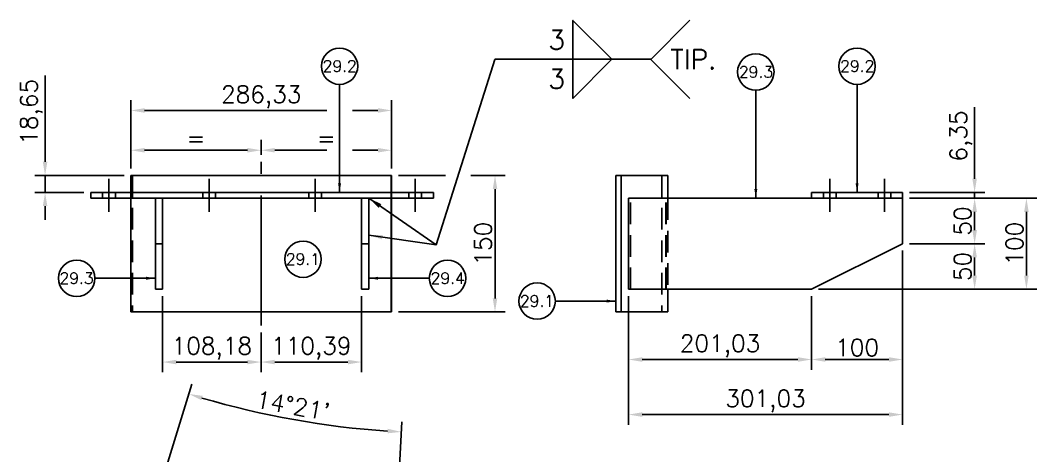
# Model space of a CAD drawing. Header units: metres. Extents: x 0 to 6307, y 0 to 4455.
# Drawn here: x 931 to 2047, y 1265 to 1743 of the extents above; entities that cross this region are included whole.
import ezdxf
from ezdxf.enums import TextEntityAlignment as Align

# ---------------------------------------------------------------- set-up
doc = ezdxf.new("R2010")
doc.units = ezdxf.units.M
doc.header["$LTSCALE"] = 7.5
doc.linetypes.add('CENTER2', pattern=[28.575, 19.05, -3.175, 3.175, -3.175])
doc.linetypes.add('HIDDEN2', pattern=[4.7625, 3.175, -1.5875])
for name, color, linetype in [('GSB', 7, 'Continuous'), ('MR100', 3, 'Continuous'), ('SC1', 7, 'CENTER2'), ('SDM', 7, 'Continuous'), ('SL4', 4, 'Continuous'), ('ST1', 7, 'HIDDEN2')]:
    doc.layers.add(name, color=color, linetype=linetype)
doc.styles.add('R100', font='simplex.shx', dxfattribs={"height": 2.5})
doc.styles.add('ROMANS', font='ROMANS.SHX')
doc.dimstyles.new('5___1-5', dxfattribs={"dimscale": 5, "dimtxt": 2.5, "dimasz": 2, "dimexe": 1.5, "dimexo": 1, "dimgap": 0.5, "dimtad": 1, "dimzin": 12, "dimtxsty": 'ROMANS', "dimcen": 0, "dimclrd": 256, "dimclre": 256, "dimclrt": 3, "dimaunit": 1, "dimazin": 3, "dimtfac": 1, "dimtmove": 0, "dimatfit": 0, "dimfxl": 1, "dimlwd": -1, "dimlwe": -1, "dimarcsym": 0})
doc.dimstyles.new('7.5___1-7.5', dxfattribs={"dimscale": 7.5, "dimtxt": 2.5, "dimasz": 2, "dimexe": 1.5, "dimexo": 1, "dimgap": 0.5, "dimtad": 1, "dimzin": 12, "dimtxsty": 'ROMANS', "dimcen": 0, "dimclrd": 256, "dimclre": 256, "dimclrt": 3, "dimaunit": 1, "dimazin": 3, "dimtfac": 1, "dimtmove": 0, "dimatfit": 0, "dimfxl": 1, "dimlwd": -1, "dimlwe": -1, "dimarcsym": 0})

# ---------------------------------------------------------------- blocks, each defined once
blk = doc.blocks.new('*D115')
at = {"layer": 'Defpoints', "color": 0, "transparency": 16777216}
for p in [(1900.2, 1554.4), (1979.3, 1554.4), (1900.2, 1548)]:
    blk.add_point(p, dxfattribs=at)
at = {"layer": 'SDM', "transparency": 16777216}
for p, q in [((1979.3, 1569.4), (1979.3, 1648.1)), ((1907.7, 1554.4), (1990.6, 1554.4)), ((1979.3, 1548), (1979.3, 1554.4)), ((1907.7, 1548), (1990.6, 1548)), ((1979.3, 1533), (1979.3, 1518))]:
    blk.add_line(p, q, dxfattribs=at)
for points in [[(1976.8, 1569.4), (1981.8, 1569.4), (1979.3, 1554.4)], [(1976.8, 1533), (1981.8, 1533), (1979.3, 1548)]]:
    blk.add_solid(points, dxfattribs=at)
at = {"layer": 'SDM', "color": 3, "transparency": 16777216, "insert": (1964.4, 1616.3), "char_height": 18.75, "attachment_point": 5, "rotation": 90, "style": 'ROMANS'}
blk.add_mtext('6,35', dxfattribs=at)
blk = doc.blocks.new('*D116')
at = {"layer": 'Defpoints', "color": 0, "transparency": 16777216}
for p in [(1900.2, 1548), (1900.2, 1498), (1979.3, 1498)]:
    blk.add_point(p, dxfattribs=at)
at = {"layer": 'SDM', "transparency": 16777216}
for p, q in [((1907.7, 1548), (1990.6, 1548)), ((1979.3, 1533), (1979.3, 1513)), ((1907.7, 1498), (1990.6, 1498))]:
    blk.add_line(p, q, dxfattribs=at)
for points in [[(1976.8, 1533), (1981.8, 1533), (1979.3, 1548)], [(1976.8, 1513), (1981.8, 1513), (1979.3, 1498)]]:
    blk.add_solid(points, dxfattribs=at)
at = {"layer": 'SDM', "color": 3, "transparency": 16777216, "insert": (1966.2, 1523), "char_height": 18.75, "attachment_point": 5, "rotation": 90, "style": 'ROMANS'}
blk.add_mtext('50', dxfattribs=at)
blk = doc.blocks.new('*D117')
at = {"layer": 'Defpoints', "color": 0, "transparency": 16777216}
for p in [(1900.2, 1498), (1800.2, 1448), (1979.3, 1448)]:
    blk.add_point(p, dxfattribs=at)
at = {"layer": 'SDM', "transparency": 16777216}
for p, q in [((1907.7, 1498), (1990.6, 1498)), ((1979.3, 1483), (1979.3, 1463)), ((1807.7, 1448), (1990.6, 1448))]:
    blk.add_line(p, q, dxfattribs=at)
for points in [[(1976.8, 1483), (1981.8, 1483), (1979.3, 1498)], [(1976.8, 1463), (1981.8, 1463), (1979.3, 1448)]]:
    blk.add_solid(points, dxfattribs=at)
at = {"layer": 'SDM', "color": 3, "transparency": 16777216, "insert": (1966.2, 1473), "char_height": 18.75, "attachment_point": 5, "rotation": 90, "style": 'ROMANS'}
blk.add_mtext('50', dxfattribs=at)
blk = doc.blocks.new('*D118')
at = {"layer": 'Defpoints', "color": 0, "transparency": 16777216}
for p in [(1900.2, 1498), (1800.2, 1448), (1800.2, 1370.8)]:
    blk.add_point(p, dxfattribs=at)
at = {"layer": 'SDM', "transparency": 16777216}
for p, q in [((1900.2, 1490.5), (1900.2, 1359.5)), ((1800.2, 1440.5), (1800.2, 1359.5)), ((1885.2, 1370.8), (1815.2, 1370.8))]:
    blk.add_line(p, q, dxfattribs=at)
for points in [[(1815.2, 1373.3), (1815.2, 1368.3), (1800.2, 1370.8)], [(1885.2, 1373.3), (1885.2, 1368.3), (1900.2, 1370.8)]]:
    blk.add_solid(points, dxfattribs=at)
at = {"layer": 'SDM', "color": 3, "transparency": 16777216, "insert": (1850.2, 1383.9), "char_height": 18.75, "attachment_point": 5, "style": 'ROMANS'}
blk.add_mtext('100', dxfattribs=at)
blk = doc.blocks.new('*D119')
at = {"layer": 'Defpoints', "color": 0, "transparency": 16777216}
for p in [(1599.1, 1448), (1800.2, 1448), (1599.1, 1370.8)]:
    blk.add_point(p, dxfattribs=at)
at = {"layer": 'SDM', "transparency": 16777216}
for p, q in [((1599.1, 1440.5), (1599.1, 1359.5)), ((1800.2, 1440.5), (1800.2, 1359.5)), ((1785.2, 1370.8), (1614.1, 1370.8))]:
    blk.add_line(p, q, dxfattribs=at)
for points in [[(1614.1, 1373.3), (1614.1, 1368.3), (1599.1, 1370.8)], [(1785.2, 1373.3), (1785.2, 1368.3), (1800.2, 1370.8)]]:
    blk.add_solid(points, dxfattribs=at)
at = {"layer": 'SDM', "color": 3, "transparency": 16777216, "insert": (1699.6, 1385.7), "char_height": 18.75, "attachment_point": 5, "style": 'ROMANS'}
blk.add_mtext('201,03', dxfattribs=at)
blk = doc.blocks.new('*D120')
at = {"layer": 'Defpoints', "color": 0, "transparency": 16777216}
for p in [(1900.2, 1498), (1599.1, 1448), (1900.2, 1310.3)]:
    blk.add_point(p, dxfattribs=at)
at = {"layer": 'SDM', "transparency": 16777216}
for p, q in [((1900.2, 1490.5), (1900.2, 1299.1)), ((1599.1, 1440.5), (1599.1, 1299.1)), ((1614.1, 1310.3), (1885.2, 1310.3))]:
    blk.add_line(p, q, dxfattribs=at)
for points in [[(1614.1, 1312.8), (1614.1, 1307.8), (1599.1, 1310.3)], [(1885.2, 1312.8), (1885.2, 1307.8), (1900.2, 1310.3)]]:
    blk.add_solid(points, dxfattribs=at)
at = {"layer": 'SDM', "color": 3, "transparency": 16777216, "insert": (1749.6, 1325.2), "char_height": 18.75, "attachment_point": 5, "style": 'ROMANS'}
blk.add_mtext('301,03', dxfattribs=at)
blk = doc.blocks.new('*D121')
at = {"layer": 'Defpoints', "color": 0, "transparency": 16777216}
for p in [(1900.2, 1548), (1800.2, 1448), (2036.2, 1448)]:
    blk.add_point(p, dxfattribs=at)
at = {"layer": 'SDM', "transparency": 16777216}
for p, q in [((1907.7, 1548), (2047.5, 1548)), ((2036.2, 1533), (2036.2, 1463)), ((1807.7, 1448), (2047.5, 1448))]:
    blk.add_line(p, q, dxfattribs=at)
for points in [[(2033.7, 1533), (2038.7, 1533), (2036.2, 1548)], [(2033.7, 1463), (2038.7, 1463), (2036.2, 1448)]]:
    blk.add_solid(points, dxfattribs=at)
at = {"layer": 'SDM', "color": 3, "transparency": 16777216, "insert": (2023.1, 1498), "char_height": 18.75, "attachment_point": 5, "rotation": 90, "style": 'ROMANS'}
blk.add_mtext('100', dxfattribs=at)
blk = doc.blocks.new('ITEM')
at = {"layer": 'GSB'}
blk.add_circle((0, 0), 4, dxfattribs=at)
blk = doc.blocks.new('*D128')
at = {"layer": 'Defpoints', "color": 0, "transparency": 16777216}
for p in [(1338.8, 1644.4), (1052.4, 1573), (1338.8, 1573)]:
    blk.add_point(p, dxfattribs=at)
at = {"layer": 'SDM', "transparency": 16777216}
for p, q in [((1052.4, 1580.5), (1052.4, 1655.6)), ((1338.8, 1580.5), (1338.8, 1655.6)), ((1067.4, 1644.4), (1267.5, 1644.4)), ((1295.7, 1644.4), (1323.8, 1644.4))]:
    blk.add_line(p, q, dxfattribs=at)
for points in [[(1067.4, 1646.9), (1067.4, 1641.9), (1052.4, 1644.4)], [(1323.8, 1646.9), (1323.8, 1641.9), (1338.8, 1644.4)]]:
    blk.add_solid(points, dxfattribs=at)
at = {"layer": 'SDM', "color": 3, "transparency": 16777216, "insert": (1195.6, 1659.3), "char_height": 18.75, "attachment_point": 5, "style": 'ROMANS'}
blk.add_mtext('286,33', dxfattribs=at)
blk = doc.blocks.new('*D123')
at = {"layer": 'Defpoints', "color": 0, "transparency": 16777216}
for p in [(1338.8, 1573), (1338.8, 1423), (1452.4, 1423)]:
    blk.add_point(p, dxfattribs=at)
at = {"layer": 'SDM', "transparency": 16777216}
for p, q in [((1346.3, 1573), (1397.9, 1573)), ((1426, 1573), (1463.7, 1573)), ((1452.4, 1558), (1452.4, 1438)), ((1346.3, 1423), (1463.7, 1423))]:
    blk.add_line(p, q, dxfattribs=at)
for points in [[(1449.9, 1558), (1454.9, 1558), (1452.4, 1573)], [(1449.9, 1438), (1454.9, 1438), (1452.4, 1423)]]:
    blk.add_solid(points, dxfattribs=at)
at = {"layer": 'SDM', "color": 3, "transparency": 16777216, "insert": (1439.3, 1498), "char_height": 18.75, "attachment_point": 5, "rotation": 90, "style": 'ROMANS'}
blk.add_mtext('150', dxfattribs=at)
blk = doc.blocks.new('*D124')
at = {"layer": 'Defpoints', "color": 0, "transparency": 16777216}
for p in [(958.1, 1573), (1052.4, 1573), (1008.3, 1554.4)]:
    blk.add_point(p, dxfattribs=at)
at = {"layer": 'SDM', "transparency": 16777216}
for p, q in [((958.1, 1588), (958.1, 1682.9)), ((1044.9, 1573), (946.9, 1573)), ((958.1, 1554.4), (958.1, 1573)), ((1000.8, 1554.4), (946.9, 1554.4)), ((958.1, 1539.4), (958.1, 1524.4))]:
    blk.add_line(p, q, dxfattribs=at)
for points in [[(955.6, 1588), (960.6, 1588), (958.1, 1573)], [(955.6, 1539.4), (960.6, 1539.4), (958.1, 1554.4)]]:
    blk.add_solid(points, dxfattribs=at)
at = {"layer": 'SDM', "color": 3, "transparency": 16777216, "insert": (943.2, 1642.9), "char_height": 18.75, "attachment_point": 5, "rotation": 90, "style": 'ROMANS'}
blk.add_mtext('18,65', dxfattribs=at)
blk = doc.blocks.new('*D125')
at = {"layer": 'Defpoints', "color": 0, "transparency": 16777216}
for p in [(1087.2, 1448), (1195.4, 1408), (1087.2, 1368)]:
    blk.add_point(p, dxfattribs=at)
at = {"layer": 'SDM', "transparency": 16777216}
for p, q in [((1087.2, 1440.5), (1087.2, 1356.8)), ((1195.4, 1400.5), (1195.4, 1356.8)), ((1180.4, 1368), (1102.2, 1368))]:
    blk.add_line(p, q, dxfattribs=at)
for points in [[(1102.2, 1370.5), (1102.2, 1365.5), (1087.2, 1368)], [(1180.4, 1370.5), (1180.4, 1365.5), (1195.4, 1368)]]:
    blk.add_solid(points, dxfattribs=at)
at = {"layer": 'SDM', "color": 3, "transparency": 16777216, "insert": (1141.3, 1383), "char_height": 18.75, "attachment_point": 5, "style": 'ROMANS'}
blk.add_mtext('108,18', dxfattribs=at)
blk = doc.blocks.new('*D126')
at = {"layer": 'Defpoints', "color": 0, "transparency": 16777216}
for p in [(1305.8, 1448), (1195.4, 1408), (1305.8, 1368)]:
    blk.add_point(p, dxfattribs=at)
at = {"layer": 'SDM', "transparency": 16777216}
for p, q in [((1305.8, 1440.5), (1305.8, 1356.8)), ((1195.4, 1400.5), (1195.4, 1356.8)), ((1210.4, 1368), (1290.8, 1368))]:
    blk.add_line(p, q, dxfattribs=at)
for points in [[(1210.4, 1370.5), (1210.4, 1365.5), (1195.4, 1368)], [(1290.8, 1370.5), (1290.8, 1365.5), (1305.8, 1368)]]:
    blk.add_solid(points, dxfattribs=at)
at = {"layer": 'SDM', "color": 3, "transparency": 16777216, "insert": (1250.6, 1383), "char_height": 18.75, "attachment_point": 5, "style": 'ROMANS'}
blk.add_mtext('110,39', dxfattribs=at)
blk = doc.blocks.new('*D122')
at = {"layer": 'Defpoints', "color": 0, "transparency": 16777216}
for p in [(1195.4, 1600.7), (1195.4, 1588), (1052.4, 1573)]:
    blk.add_point(p, dxfattribs=at)
at = {"layer": 'SDM', "transparency": 16777216}
for p, q in [((1052.4, 1580.5), (1052.4, 1612)), ((1195.4, 1595.5), (1195.4, 1612)), ((1067.4, 1600.7), (1180.4, 1600.7))]:
    blk.add_line(p, q, dxfattribs=at)
for points in [[(1067.4, 1603.2), (1067.4, 1598.2), (1052.4, 1600.7)], [(1180.4, 1603.2), (1180.4, 1598.2), (1195.4, 1600.7)]]:
    blk.add_solid(points, dxfattribs=at)
at = {"layer": 'SDM', "color": 3, "transparency": 16777216, "insert": (1123.9, 1613.8), "char_height": 18.8, "attachment_point": 5, "style": 'ROMANS'}
blk.add_mtext('=', dxfattribs=at)
blk = doc.blocks.new('*D127')
at = {"layer": 'Defpoints', "color": 0, "transparency": 16777216}
for p in [(1338.8, 1600.7), (1195.4, 1588), (1338.8, 1573)]:
    blk.add_point(p, dxfattribs=at)
at = {"layer": 'SDM', "transparency": 16777216}
for p, q in [((1195.4, 1595.5), (1195.4, 1612)), ((1338.8, 1580.5), (1338.8, 1612)), ((1210.4, 1600.7), (1267.5, 1600.7)), ((1295.7, 1600.7), (1323.8, 1600.7))]:
    blk.add_line(p, q, dxfattribs=at)
for points in [[(1210.4, 1603.2), (1210.4, 1598.2), (1195.4, 1600.7)], [(1323.8, 1603.2), (1323.8, 1598.2), (1338.8, 1600.7)]]:
    blk.add_solid(points, dxfattribs=at)
at = {"layer": 'SDM', "color": 3, "transparency": 16777216, "insert": (1267.1, 1613.8), "char_height": 18.8, "attachment_point": 5, "style": 'ROMANS'}
blk.add_mtext('=', dxfattribs=at)
blk = doc.blocks.new('*D134')
at = {"layer": 'Defpoints', "color": 0, "transparency": 16777216}
for p in [(1270.6, 1298.6), (1052.4, 1128), (1054.3, 1134), (1338.8, 1083.3), (1338.4, 1077)]:
    blk.add_point(p, dxfattribs=at)
at = {"layer": 'SDM', "transparency": 16777216}
for p, q in [((1056.5, 1141.2), (1119.5, 1343.6)), ((1339.1, 1090.8), (1350, 1302.5))]:
    blk.add_line(p, q, dxfattribs=at)
blk.add_arc((1398, 2239.1), 949.1, 253.6281, 266.1587, dxfattribs=at)
for points in [[(1129.8, 1326.1), (1131.2, 1330.9), (1116.2, 1332.9)], [(1334.6, 1294.7), (1334.3, 1289.7), (1349.4, 1291.3)]]:
    blk.add_solid(points, dxfattribs=at)
at = {"layer": 'SDM', "color": 3, "transparency": 16777216, "insert": (1230.3, 1320.1), "char_height": 18.75, "attachment_point": 5, "rotation": 349.6564, "style": 'ROMANS'}
blk.add_mtext("14°21'", dxfattribs=at)
blk = doc.blocks.new('TYPICAL (RIGHT)')
blk.add_lwpolyline([(5, -5), (0, 0), (0, 0), (5, 5)])
at = {"layer": 'MR100', "style": 'R100'}
blk.add_attdef('TIP.', text='', height=2.5, dxfattribs=at).set_placement((2.5, 0), align=Align.MIDDLE_LEFT)
blk = doc.blocks.new('A$C13f76a61')
blk.add_line((211.6, 42.9), (383.1, 42.9))
for points in [[(297.3, 42.9), (297.3, 85.7), (340.2, 42.9)], [(297.3, 42.9), (297.3, 0), (340.2, 42.9)]]:
    blk.add_lwpolyline(points)
at = {"layer": 'MR100', "style": 'R100'}
for p in [(288.8, 64.3), (288.8, 21.4)]:
    blk.add_attdef('FILETE_DE_SOLDA', text='', height=21.4, dxfattribs=at).set_placement(p, align=Align.MIDDLE_RIGHT)

msp = doc.modelspace()

# ---------------------------------------------------------------- linework, layer by layer
at = {"layer": 'SC1'}
for p, q in [((1195.426, 1408.033), (1195.426, 1588.033)), ((1028.282, 1533.033), (1028.282, 1569.383)), ((1138.282, 1533.033), (1138.282, 1569.383)), ((1254.782, 1533.033), (1254.782, 1569.383)), ((1364.782, 1533.033), (1364.782, 1569.383)), ((1820.163, 1533.033), (1820.163, 1569.383)), ((1880.163, 1533.033), (1880.163, 1569.383))]:
    msp.add_line(p, q, dxfattribs=at)
at = {"layer": 'SL4'}
for p, q in [((1052.426, 1573.033), (1052.426, 1554.383)), ((1052.426, 1573.033), (1338.426, 1573.033)), ((1338.426, 1573.033), (1338.426, 1554.383)), ((1338.426, 1573.033), (1338.752, 1573.033)), ((1338.752, 1573.033), (1338.752, 1554.383)), ((1585.062, 1573.033), (1585.062, 1423.033)), ((1585.062, 1573.033), (1591.125, 1573.033)), ((1591.125, 1573.033), (1591.125, 1423.033)), ((1591.125, 1573.033), (1642.103, 1573.033)), ((1642.103, 1573.033), (1642.103, 1548.033)), ((1008.282, 1548.033), (1008.282, 1554.383)), ((1384.782, 1554.383), (1008.282, 1554.383)), ((1384.782, 1548.033), (1384.782, 1554.383)), ((1900.163, 1554.383), (1800.163, 1554.383)), ((1800.163, 1548.033), (1800.163, 1554.383)), ((1900.163, 1548.033), (1900.163, 1554.383)), ((1384.782, 1548.033), (1008.282, 1548.033)), ((1052.426, 1548.033), (1052.426, 1423.033)), ((1079.312, 1498.033), (1079.312, 1548.033)), ((1087.249, 1548.033), (1079.312, 1548.033)), ((1087.249, 1498.033), (1087.249, 1548.033)), ((1313.752, 1548.033), (1305.814, 1548.033)), ((1305.814, 1498.033), (1305.814, 1548.033)), ((1313.752, 1498.033), (1313.752, 1548.033)), ((1338.426, 1548.033), (1338.426, 1423.033)), ((1338.752, 1548.033), (1338.752, 1423.033)), ((1599.133, 1448.033), (1599.133, 1548.033)), ((1800.163, 1548.033), (1599.133, 1548.033)), ((1900.163, 1548.033), (1800.163, 1548.033)), ((1900.163, 1498.033), (1900.163, 1548.033)), ((1079.312, 1448.033), (1079.312, 1498.033)), ((1079.312, 1498.033), (1087.249, 1498.033)), ((1087.249, 1498.033), (1087.249, 1448.033)), ((1305.814, 1498.033), (1313.752, 1498.033)), ((1305.814, 1448.033), (1305.814, 1498.033)), ((1313.752, 1448.033), (1313.752, 1498.033)), ((1800.163, 1448.033), (1900.163, 1498.033)), ((1079.312, 1448.033), (1087.249, 1448.033)), ((1305.814, 1448.033), (1313.752, 1448.033)), ((1800.163, 1448.033), (1599.133, 1448.033)), ((1642.103, 1448.033), (1642.103, 1423.033)), ((1052.426, 1423.033), (1338.426, 1423.033)), ((1338.426, 1423.033), (1338.752, 1423.033)), ((1585.062, 1423.033), (1591.125, 1423.033)), ((1591.125, 1423.033), (1642.103, 1423.033))]:
    msp.add_line(p, q, dxfattribs=at)
at = {"layer": 'ST1'}
for p, q in [((1054.312, 1573.033), (1054.312, 1423.033)), ((1635.762, 1573.033), (1635.762, 1423.033)), ((1021.282, 1554.383), (1021.282, 1548.033)), ((1035.282, 1548.033), (1035.282, 1554.383)), ((1052.426, 1554.383), (1052.426, 1548.033)), ((1131.282, 1554.383), (1131.282, 1548.033)), ((1145.282, 1548.033), (1145.282, 1554.383)), ((1247.782, 1554.383), (1247.782, 1548.033)), ((1261.782, 1548.033), (1261.782, 1554.383)), ((1338.426, 1554.383), (1338.426, 1548.033)), ((1338.752, 1554.383), (1338.752, 1548.033)), ((1357.782, 1554.383), (1357.782, 1548.033)), ((1371.782, 1548.033), (1371.782, 1554.383)), ((1813.163, 1554.383), (1813.163, 1548.033)), ((1827.163, 1548.033), (1827.163, 1554.383)), ((1873.163, 1554.383), (1873.163, 1548.033)), ((1887.163, 1548.033), (1887.163, 1554.383)), ((1601.363, 1448.033), (1601.363, 1548.033)), ((1639.971, 1448.033), (1639.971, 1548.033)), ((1640.575, 1448.033), (1640.575, 1548.033)), ((1642.103, 1548.033), (1642.103, 1448.033))]:
    msp.add_line(p, q, dxfattribs=at)

# ---------------------------------------------------------------- block references
at = {"layer": 'GSB'}
ref = msp.add_blockref('A$C13f76a61', (1240.604, 1657.706), dxfattribs=at)
ref.add_attrib('FILETE_DE_SOLDA', '3', dxfattribs={"layer": 'MR100', "height": 21.429, "style": 'R100'}).set_placement((1529.38, 1721.992), align=Align.MIDDLE_RIGHT)
ref.add_attrib('FILETE_DE_SOLDA', '3', dxfattribs={"layer": 'MR100', "height": 21.429, "style": 'R100'}).set_placement((1529.38, 1679.135), align=Align.MIDDLE_RIGHT)
at = {"layer": 'GSB', "xscale": 8.571428571428667, "yscale": 8.571428571428667, "zscale": 8.571428571428667}
msp.add_blockref('TYPICAL (RIGHT)', (1623.666, 1700.563), dxfattribs=at).add_auto_attribs({'TIP.': 'TIP.'})
at = {"layer": 'GSB'}
ref = msp.add_blockref('ITEM', (1281.599, 1693.011), dxfattribs=dict(at, xscale=4.999999999999943, yscale=4.999999999999943, zscale=4.999999999999943, rotation=180))
ref.add_attrib('1', '29.2', dxfattribs={"color": 3, "height": 12.5, "style": 'R100'}).set_placement((1281.768, 1693.118), align=Align.MIDDLE_CENTER)
ref = msp.add_blockref('ITEM', (1850.163, 1693.011), dxfattribs=dict(at, xscale=4.999999999999943, yscale=4.999999999999943, zscale=4.999999999999943, rotation=180))
ref.add_attrib('1', '29.2', dxfattribs={"color": 3, "height": 12.5, "style": 'R100'}).set_placement((1850.333, 1693.118), align=Align.MIDDLE_CENTER)
ref = msp.add_blockref('ITEM', (1738.922, 1686.661), dxfattribs=dict(at, xscale=4.999999999999943, yscale=4.999999999999943, zscale=4.999999999999943, rotation=180))
ref.add_attrib('1', '29.3', dxfattribs={"color": 3, "height": 12.5, "style": 'R100'}).set_placement((1739.092, 1686.768), align=Align.MIDDLE_CENTER)
ref = msp.add_blockref('ITEM', (1241.527, 1480.992), dxfattribs=dict(at, xscale=-4.999999999999943, yscale=4.999999999999943, zscale=4.999999999999943, rotation=180))
ref.add_attrib('1', '29.1', dxfattribs={"color": 3, "height": 12.5, "style": 'R100'}).set_placement((1241.357, 1481.099), align=Align.MIDDLE_CENTER)
ref = msp.add_blockref('ITEM', (992.84, 1460.067), dxfattribs=dict(at, xscale=-4.999999999999943, yscale=4.999999999999943, zscale=4.999999999999943, rotation=180))
ref.add_attrib('1', '29.3', dxfattribs={"color": 3, "height": 12.5, "style": 'R100'}).set_placement((992.671, 1460.174), align=Align.MIDDLE_CENTER)
ref = msp.add_blockref('ITEM', (1400.218, 1460.067), dxfattribs=dict(at, xscale=4.999999999999943, yscale=4.999999999999943, zscale=4.999999999999943, rotation=180))
ref.add_attrib('1', '29.4', dxfattribs={"color": 3, "height": 12.5, "style": 'R100'}).set_placement((1400.387, 1460.174), align=Align.MIDDLE_CENTER)
ref = msp.add_blockref('ITEM', (1498.665, 1434.963), dxfattribs=dict(at, xscale=-4.999999999999943, yscale=4.999999999999943, zscale=4.999999999999943, rotation=180))
ref.add_attrib('1', '29.1', dxfattribs={"color": 3, "height": 12.5, "style": 'R100'}).set_placement((1498.495, 1435.07), align=Align.MIDDLE_CENTER)

# ---------------------------------------------------------------- dimensions: what is measured, and where the dimension line sits
at = {"layer": 'SDM'}
for base, p1, p2, picture, middle in [((958.117, 1573.033), (1008.282, 1554.383), (1052.426, 1573.033), '*D124', (943.206, 1642.944)), ((1979.345, 1554.383), (1900.163, 1548.033), (1900.163, 1554.383), '*D115', (1964.434, 1616.258)), ((2036.211, 1448.033), (1900.163, 1548.033), (1800.163, 1448.033), '*D121', (2023.086, 1498.033)), ((1979.345, 1498.033), (1900.163, 1548.033), (1900.163, 1498.033), '*D116', (1966.22, 1523.033)), ((1979.345, 1448.033), (1900.163, 1498.033), (1800.163, 1448.033), '*D117', (1966.22, 1473.033))]:
    dim = msp.add_linear_dim(base=base, p1=p1, p2=p2, angle=90, dimstyle='7.5___1-7.5', dxfattribs=at)
    dim.commit()
    dim.dimension.update_dxf_attribs({"geometry": picture, "text_midpoint": middle})
for base, p1, p2, picture, middle in [((1338.752, 1644.386), (1052.426, 1573.033), (1338.752, 1573.033), '*D128', (1195.589, 1659.297)), ((1900.163, 1310.311), (1599.133, 1448.033), (1900.163, 1498.033), '*D120', (1749.648, 1325.222)), ((1800.163, 1370.792), (1900.163, 1498.033), (1800.163, 1448.033), '*D118', (1850.163, 1383.917)), ((1087.249, 1368.045), (1195.426, 1408.033), (1087.249, 1448.033), '*D125', (1141.338, 1382.956)), ((1305.814, 1368.045), (1195.426, 1408.033), (1305.814, 1448.033), '*D126', (1250.62, 1382.956)), ((1599.133, 1370.792), (1800.163, 1448.033), (1599.133, 1448.033), '*D119', (1699.648, 1385.703))]:
    dim = msp.add_linear_dim(base=base, p1=p1, p2=p2, dimstyle='7.5___1-7.5', dxfattribs=at)
    dim.commit()
    dim.dimension.update_dxf_attribs({"geometry": picture, "text_midpoint": middle})
for base, p1, p2, picture, middle in [((1195.426, 1600.724), (1052.426, 1573.033), (1195.426, 1588.033), '*D122', (1123.926, 1613.849)), ((1338.752, 1600.724), (1195.426, 1588.033), (1338.752, 1573.033), '*D127', (1267.089, 1613.849))]:
    dim = msp.add_linear_dim(base=base, p1=p1, p2=p2, text='=', dimstyle='7.5___1-7.5', dxfattribs=at)
    dim.commit()
    dim.dimension.update_dxf_attribs({"geometry": picture, "text_midpoint": middle})
dim = msp.add_linear_dim(base=(1452.413, 1423.033), p1=(1338.752, 1573.033), p2=(1338.752, 1423.033), angle=90, dimstyle='7.5___1-7.5', dxfattribs=at)
dim.commit()
dim.dimension.update_dxf_attribs({"geometry": '*D123', "text_midpoint": (1452.413, 1498.033), "dimtype": 160})
dim = msp.add_angular_dim_2l(base=(1270.593, 1298.625), line1=((1052.426, 1127.971), (1054.312, 1134.034)), line2=((1338.752, 1083.334), (1338.426, 1076.992)), dimstyle='7.5___1-7.5', dxfattribs=at)
dim.commit()
dim.dimension.update_dxf_attribs({"geometry": '*D134', "text_midpoint": (1227.617, 1305.455), "dimtype": 162})

# ---------------------------------------------------------------- leaders
at = {"layer": 'GSB'}
for points in [[(1313.752, 1507.354), (1387.811, 1496.713), (1452.237, 1700.563)], [(1313.752, 1548.033), (1387.811, 1496.713)]]:
    msp.add_leader(points, dimstyle='7.5___1-7.5', override={"dimtad": 0}, dxfattribs=at)
at = {"layer": 'SDM'}
for points in [[(1281.599, 1554.383), (1281.599, 1673.011)], [(1738.922, 1548.033), (1738.922, 1666.661)], [(1850.163, 1554.383), (1850.163, 1673.011)], [(1079.081, 1460.067), (1012.84, 1460.067)], [(1313.977, 1460.067), (1380.218, 1460.067)], [(1584.905, 1434.963), (1518.665, 1434.963)]]:
    msp.add_leader(points, dimstyle='5___1-5', override={"dimgap": 0.5, "dimtad": 0}, dxfattribs=at)

doc.saveas('drawing.dxf')
